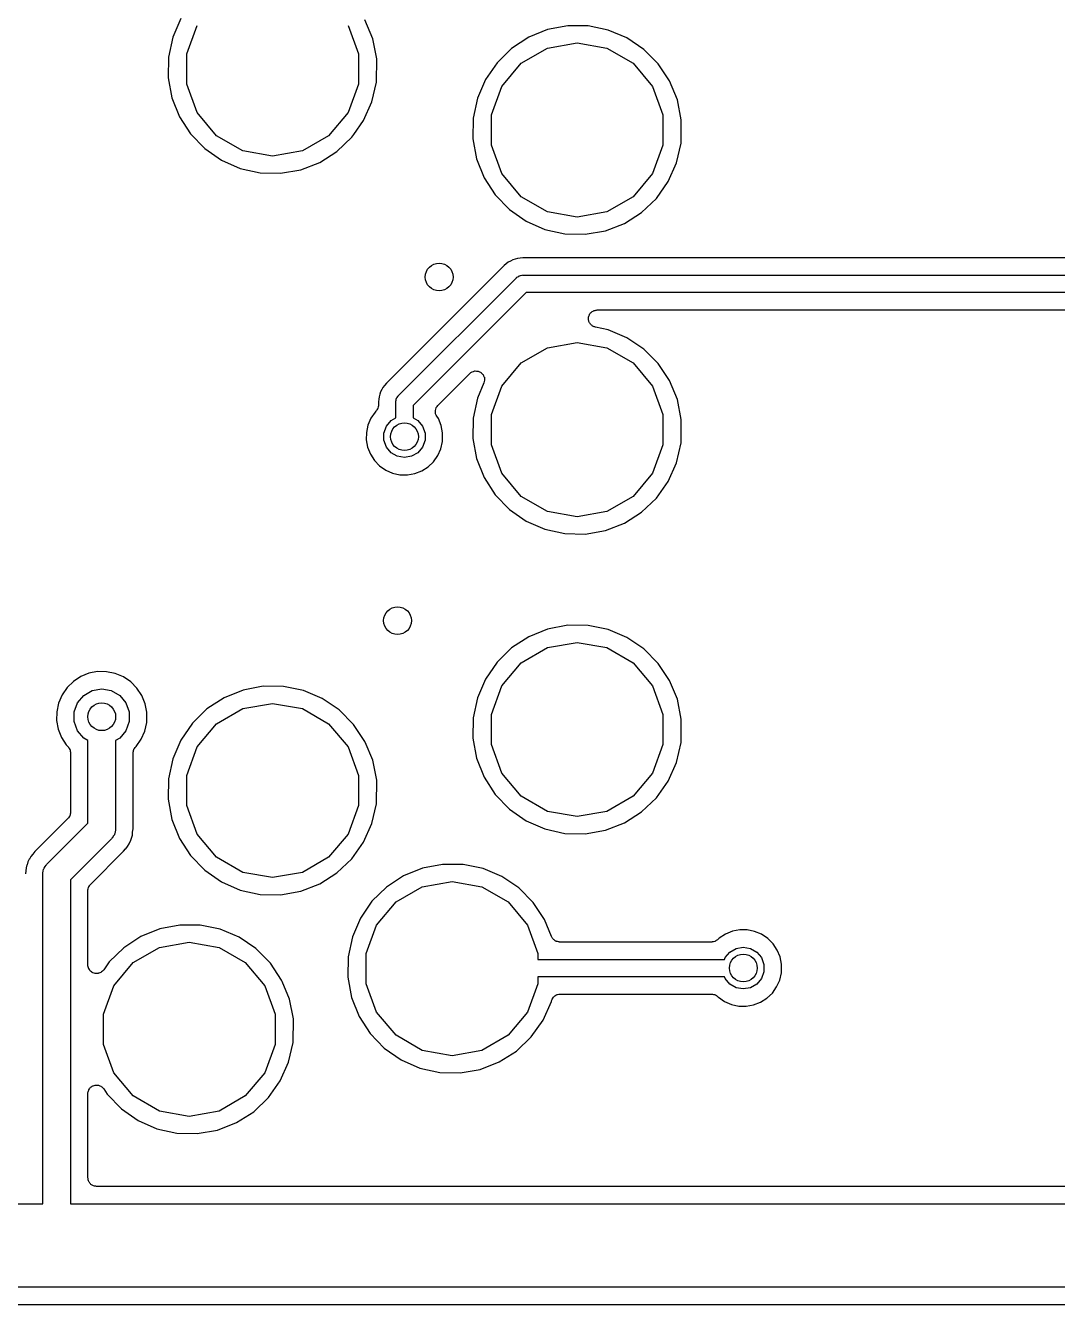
# Model space of a CAD drawing. Extents: x 70 to 229, y -105 to -40.
# Drawn here: x 87.64 to 102.5, y -72.6 to -54.18 of the extents above; entities that cross this region are included whole.
import ezdxf

# ---------------------------------------------------------------- set-up
doc = ezdxf.new("R2010")
doc.units = 0
doc.header["$MEASUREMENT"] = 0
doc.layers.add('BLACK', color=7, linetype='CONTINUOUS')

msp = doc.modelspace()

# ---------------------------------------------------------------- linework, layer by layer
at = {"layer": 'Black'}
for p, q in [((89.8792, -54.0769), (89.7633, -54.3472)), ((92.6429, -54.3674), (92.5308, -54.0954)), ((89.9643, -54.5851), (90.1133, -54.1756)), ((92.2867, -54.1756), (92.4357, -54.5851)), ((95.1624, -54.2361), (94.8897, -54.3463)), ((95.4514, -54.1809), (95.1624, -54.2361)), ((95.7456, -54.183), (95.4514, -54.1809)), ((96.0337, -54.2421), (95.7456, -54.183)), ((96.3049, -54.3561), (96.0337, -54.2421)), ((89.7633, -54.3472), (89.7021, -54.635)), ((92.6999, -54.655), (92.6429, -54.3674)), ((94.6435, -54.5073), (94.4334, -54.7131)), ((94.8897, -54.3463), (94.6435, -54.5073)), ((94.7814, -54.7208), (95.1588, -54.5029)), ((95.1588, -54.5029), (95.588, -54.4272)), ((95.588, -54.4272), (96.0172, -54.5029)), ((96.0172, -54.5029), (96.3946, -54.7208)), ((96.5488, -54.5206), (96.3049, -54.3561)), ((96.756, -54.7294), (96.5488, -54.5206)), ((89.7021, -54.635), (89.698, -54.9291)), ((89.9643, -55.0209), (89.9643, -54.5851)), ((92.4357, -54.5851), (92.4357, -55.0209)), ((92.6952, -54.9928), (92.6999, -54.655)), ((94.4334, -54.7131), (94.2672, -54.9559)), ((94.5013, -55.0546), (94.7814, -54.7208)), ((96.3946, -54.7208), (96.6747, -55.0546)), ((96.9188, -54.9744), (96.756, -54.7294)), ((89.698, -54.9291), (89.7511, -55.2185)), ((90.1133, -55.4304), (89.9643, -55.0209)), ((92.4357, -55.0209), (92.2867, -55.4304)), ((92.6302, -55.2788), (92.6952, -54.9928)), ((94.2672, -54.9559), (94.1513, -55.2262)), ((94.3523, -55.4641), (94.5013, -55.0546)), ((96.6747, -55.0546), (96.8237, -55.4641)), ((97.0309, -55.2464), (96.9188, -54.9744)), ((89.7511, -55.2185), (89.8594, -55.492)), ((94.1513, -55.2262), (94.0901, -55.514)), ((97.0879, -55.534), (97.0309, -55.2464)), ((90.3934, -55.7642), (90.1133, -55.4304)), ((92.2867, -55.4304), (92.0066, -55.7642)), ((92.5106, -55.5475), (92.6302, -55.2788)), ((89.8594, -55.492), (90.0188, -55.7392)), ((92.3701, -55.7466), (92.5106, -55.5475)), ((94.0901, -55.514), (94.086, -55.8081)), ((94.3523, -55.8999), (94.3523, -55.4641)), ((96.8237, -55.4641), (96.8237, -55.8999)), ((97.0839, -55.8169), (97.0879, -55.534)), ((90.0188, -55.7392), (90.2231, -55.9508)), ((90.7708, -55.9821), (90.3934, -55.7642)), ((92.0066, -55.7642), (91.6292, -55.9821)), ((92.128, -55.9907), (92.341, -55.7879)), ((92.341, -55.7879), (92.3701, -55.7466)), ((92.3701, -55.7466), (92.3701, -55.7466)), ((94.086, -55.8081), (94.1391, -56.0975)), ((97.0832, -55.8718), (97.0839, -55.8169)), ((97.0839, -55.8169), (97.0839, -55.8169)), ((90.2231, -55.9508), (90.4647, -56.1187)), ((91.2, -56.0578), (90.7708, -55.9821)), ((91.6292, -55.9821), (91.2, -56.0578)), ((91.8796, -56.1484), (92.128, -55.9907)), ((94.5013, -56.3094), (94.3523, -55.8999)), ((96.8237, -55.8999), (96.6747, -56.3094)), ((97.0182, -56.1578), (97.0832, -55.8718)), ((90.4647, -56.1187), (90.7342, -56.2365)), ((91.6053, -56.2547), (91.8796, -56.1484)), ((94.1391, -56.0975), (94.2474, -56.371)), ((96.8986, -56.4265), (97.0182, -56.1578)), ((90.7342, -56.2365), (91.0215, -56.2997)), ((91.0215, -56.2997), (91.3156, -56.3058)), ((91.3156, -56.3058), (91.6053, -56.2547)), ((94.7814, -56.6432), (94.5013, -56.3094)), ((96.6747, -56.3094), (96.3946, -56.6432)), ((94.2474, -56.371), (94.4068, -56.6182)), ((96.729, -56.6669), (96.8986, -56.4265)), ((94.4068, -56.6182), (94.6111, -56.8298)), ((95.1588, -56.8611), (94.7814, -56.6432)), ((96.3946, -56.6432), (96.0172, -56.8611)), ((96.516, -56.8697), (96.729, -56.6669)), ((94.6111, -56.8298), (94.8527, -56.9977)), ((95.588, -56.9368), (95.1588, -56.8611)), ((96.0172, -56.8611), (95.588, -56.9368)), ((96.2676, -57.0274), (96.516, -56.8697)), ((94.8527, -56.9977), (95.1222, -57.1155)), ((95.9933, -57.1337), (96.2676, -57.0274)), ((95.1222, -57.1155), (95.4095, -57.1787)), ((95.4095, -57.1787), (95.7036, -57.1848)), ((95.7036, -57.1848), (95.9933, -57.1337)), ((94.5345, -57.6351), (92.8392, -59.3305)), ((94.5655, -57.6104), (94.5345, -57.6351)), ((94.5659, -57.6099), (94.5655, -57.6104)), ((94.5665, -57.6096), (94.5659, -57.6099)), ((94.5943, -57.5869), (94.5665, -57.6096)), ((94.6262, -57.5704), (94.5943, -57.5869)), ((94.6267, -57.57), (94.6262, -57.5704)), ((94.6274, -57.5698), (94.6267, -57.57)), ((94.6591, -57.5529), (94.6274, -57.5698)), ((94.6936, -57.5429), (94.6591, -57.5529)), ((94.6941, -57.5426), (94.6936, -57.5429)), ((94.6948, -57.5425), (94.6941, -57.5426)), ((94.7292, -57.5322), (94.6948, -57.5425)), ((94.7649, -57.529), (94.7292, -57.5322)), ((94.7656, -57.5289), (94.7649, -57.529)), ((94.7663, -57.5289), (94.7656, -57.5289)), ((94.8061, -57.525), (94.7663, -57.5289)), ((106.4, -57.525), (94.8061, -57.525)), ((93.0116, -59.5116), (94.7116, -57.8116)), ((94.7116, -57.8116), (94.7161, -57.8085)), ((94.7161, -57.8085), (94.7197, -57.8042)), ((94.7197, -57.8042), (94.7338, -57.7961)), ((94.7338, -57.7961), (94.7472, -57.7867)), ((94.7472, -57.7867), (94.7525, -57.7853)), ((94.7525, -57.7853), (94.7572, -57.7825)), ((94.7572, -57.7825), (94.7733, -57.7797)), ((94.7733, -57.7797), (94.7891, -57.7755)), ((94.7891, -57.7755), (94.7946, -57.776)), ((94.7946, -57.776), (94.8, -57.775)), ((94.8, -57.775), (106.4, -57.775)), ((94.8518, -58.025), (93.225, -59.6518)), ((106.348, -58.025), (94.8518, -58.025)), ((95.7502, -58.3965), (95.7521, -58.3875)), ((95.7521, -58.409), (95.7502, -58.3965)), ((95.7521, -58.3783), (95.7564, -58.3664)), ((95.7521, -58.3875), (95.7521, -58.3783)), ((95.7564, -58.3664), (95.759, -58.354)), ((95.759, -58.354), (95.7638, -58.3461)), ((95.7638, -58.3461), (95.7669, -58.3375)), ((95.7669, -58.3375), (95.7751, -58.3278)), ((95.7751, -58.3278), (95.7817, -58.317)), ((95.7817, -58.317), (95.7889, -58.3113)), ((95.7889, -58.3113), (95.7949, -58.3042)), ((95.7949, -58.3042), (95.8058, -58.2979)), ((95.8058, -58.2979), (95.8157, -58.29)), ((95.8157, -58.29), (95.8245, -58.2871)), ((95.8245, -58.2871), (95.8324, -58.2825)), ((95.8324, -58.2825), (95.8449, -58.2803)), ((95.8449, -58.2803), (95.8569, -58.2763)), ((95.8569, -58.2763), (95.8661, -58.2766)), ((95.8661, -58.2766), (95.8752, -58.275)), ((95.8752, -58.275), (104.127, -58.275)), ((95.7521, -58.4217), (95.7521, -58.409)), ((95.7552, -58.4304), (95.7521, -58.4217)), ((95.7566, -58.4395), (95.7552, -58.4304)), ((95.7626, -58.4506), (95.7566, -58.4395)), ((95.7669, -58.4625), (95.7626, -58.4506)), ((95.7729, -58.4695), (95.7669, -58.4625)), ((95.7772, -58.4776), (95.7729, -58.4695)), ((95.7867, -58.4861), (95.7772, -58.4776)), ((95.7949, -58.4958), (95.7867, -58.4861)), ((95.8028, -58.5004), (95.7949, -58.4958)), ((95.8097, -58.5065), (95.8028, -58.5004)), ((95.8215, -58.5111), (95.8097, -58.5065)), ((95.8324, -58.5175), (95.8215, -58.5111)), ((95.8415, -58.5191), (95.8324, -58.5175)), ((95.8501, -58.5224), (95.8415, -58.5191)), ((96.0337, -58.5601), (95.8501, -58.5224)), ((96.3049, -58.6741), (96.0337, -58.5601)), ((95.1588, -58.8209), (95.588, -58.7452)), ((95.588, -58.7452), (96.0172, -58.8209)), ((96.5488, -58.8386), (96.3049, -58.6741)), ((94.7814, -59.0388), (95.1588, -58.8209)), ((96.0172, -58.8209), (96.3946, -59.0388)), ((96.756, -59.0474), (96.5488, -58.8386)), ((94.5013, -59.3726), (94.7814, -59.0388)), ((96.3946, -59.0388), (96.6747, -59.3726)), ((96.9188, -59.2924), (96.756, -59.0474)), ((93.5812, -59.6491), (94.0412, -59.1891)), ((94.0412, -59.1891), (94.0574, -59.1777)), ((94.0574, -59.1777), (94.0733, -59.1659)), ((94.0733, -59.1659), (94.0752, -59.1653)), ((94.0752, -59.1653), (94.0768, -59.1642)), ((94.0768, -59.1642), (94.0959, -59.1591)), ((94.0959, -59.1591), (94.1148, -59.1534)), ((94.1148, -59.1534), (94.1168, -59.1535)), ((94.1168, -59.1535), (94.1187, -59.1529)), ((94.1187, -59.1529), (94.1384, -59.1547)), ((94.1384, -59.1547), (94.1582, -59.1558)), ((94.1582, -59.1558), (94.16, -59.1566)), ((94.16, -59.1566), (94.162, -59.1567)), ((94.162, -59.1567), (94.1799, -59.1651)), ((94.1799, -59.1651), (94.1981, -59.1729)), ((94.1981, -59.1729), (94.1995, -59.1742)), ((94.1995, -59.1742), (94.2013, -59.1751)), ((94.2013, -59.1751), (94.2153, -59.1891)), ((94.2153, -59.1891), (94.2297, -59.2026)), ((94.2297, -59.2026), (94.2306, -59.2044)), ((94.2306, -59.2044), (94.232, -59.2058)), ((94.232, -59.2058), (94.2404, -59.2237)), ((94.2404, -59.2237), (94.2493, -59.2413)), ((94.249, -59.3075), (94.2445, -59.3267)), ((94.2542, -59.2884), (94.249, -59.3075)), ((94.2493, -59.2413), (94.2495, -59.2433)), ((94.2495, -59.2433), (94.2504, -59.2451)), ((94.2504, -59.2451), (94.2521, -59.2648)), ((94.2521, -59.2648), (94.2544, -59.2845)), ((94.2544, -59.2845), (94.254, -59.2864)), ((94.254, -59.2864), (94.2542, -59.2884)), ((97.0309, -59.5644), (96.9188, -59.2924)), ((92.744, -59.4898), (92.7332, -59.524)), ((92.7441, -59.4892), (92.744, -59.4898)), ((92.7444, -59.4886), (92.7441, -59.4892)), ((92.7549, -59.4542), (92.7444, -59.4886)), ((92.7722, -59.4227), (92.7549, -59.4542)), ((92.7725, -59.4221), (92.7722, -59.4227)), ((92.7729, -59.4216), (92.7725, -59.4221)), ((92.7898, -59.39), (92.7729, -59.4216)), ((92.8129, -59.3624), (92.7898, -59.39)), ((92.8133, -59.3619), (92.8129, -59.3624)), ((92.8138, -59.3614), (92.8133, -59.3619)), ((92.8392, -59.3305), (92.8138, -59.3614)), ((94.2445, -59.3267), (94.1513, -59.5442)), ((94.3523, -59.7821), (94.5013, -59.3726)), ((96.6747, -59.3726), (96.8237, -59.7821)), ((92.7202, -59.6722), (92.7175, -59.6876)), ((92.7244, -59.657), (92.7202, -59.6722)), ((92.725, -59.6448), (92.7239, -59.6509)), ((92.7239, -59.6509), (92.7244, -59.657)), ((92.7294, -59.5611), (92.725, -59.6004)), ((92.725, -59.6004), (92.725, -59.6005)), ((92.725, -59.6005), (92.725, -59.6448)), ((92.7296, -59.5598), (92.7294, -59.5604)), ((92.7294, -59.5604), (92.7294, -59.5611)), ((92.7332, -59.524), (92.7296, -59.5598)), ((92.975, -59.6), (92.976, -59.5946)), ((92.975, -59.8297), (92.975, -59.6)), ((92.9755, -59.5891), (92.9797, -59.5733)), ((92.976, -59.5946), (92.9755, -59.5891)), ((92.9797, -59.5733), (92.9825, -59.5572)), ((92.9825, -59.5572), (92.9853, -59.5525)), ((92.9853, -59.5525), (92.9867, -59.5472)), ((92.9867, -59.5472), (92.9961, -59.5338)), ((92.9961, -59.5338), (93.0042, -59.5197)), ((93.0042, -59.5197), (93.0085, -59.5161)), ((93.0085, -59.5161), (93.0116, -59.5116)), ((93.225, -59.6518), (93.225, -59.8297)), ((93.5511, -59.7042), (93.5563, -59.6847)), ((93.5563, -59.6847), (93.5572, -59.6834)), ((93.5572, -59.6834), (93.5576, -59.6819)), ((93.5576, -59.6819), (93.5696, -59.6657)), ((93.5696, -59.6657), (93.5812, -59.6491)), ((94.1513, -59.5442), (94.0901, -59.832)), ((97.0879, -59.852), (97.0309, -59.5644)), ((92.6157, -59.8337), (92.5732, -59.9329)), ((92.6766, -59.7448), (92.6157, -59.8337)), ((92.6875, -59.7342), (92.6766, -59.7448)), ((92.691, -59.7291), (92.6875, -59.7342)), ((92.6958, -59.7252), (92.691, -59.7291)), ((92.7036, -59.7116), (92.6958, -59.7252)), ((92.7127, -59.6989), (92.7036, -59.7116)), ((92.7144, -59.6929), (92.7127, -59.6989)), ((92.7175, -59.6876), (92.7144, -59.6929)), ((92.8392, -59.9494), (92.9064, -59.8693)), ((92.9064, -59.8693), (92.975, -59.8297)), ((93.225, -59.8297), (93.2936, -59.8693)), ((93.2936, -59.8693), (93.3608, -59.9494)), ((93.5451, -59.7266), (93.5455, -59.7251)), ((93.5468, -59.7467), (93.5451, -59.7266)), ((93.5454, -59.7236), (93.5511, -59.7042)), ((93.5455, -59.7251), (93.5454, -59.7236)), ((93.5481, -59.7669), (93.5468, -59.7467)), ((93.5487, -59.7683), (93.5481, -59.7669)), ((93.5489, -59.7699), (93.5487, -59.7683)), ((93.5574, -59.7882), (93.5489, -59.7699)), ((93.5655, -59.8067), (93.5574, -59.7882)), ((93.588, -59.8405), (93.5655, -59.8067)), ((93.6291, -59.9403), (93.588, -59.8405)), ((94.0901, -59.832), (94.086, -60.1261)), ((94.3523, -60.2179), (94.3523, -59.7821)), ((96.8237, -59.7821), (96.8237, -60.2179)), ((97.0832, -60.1898), (97.0879, -59.852)), ((92.5508, -60.0384), (92.5493, -60.1462)), ((92.5732, -59.9329), (92.5508, -60.0384)), ((92.8034, -60.0477), (92.8392, -59.9494)), ((92.8034, -60.1523), (92.8034, -60.0477)), ((93.3608, -59.9494), (93.3966, -60.0477)), ((93.3966, -60.0477), (93.3966, -60.1523)), ((93.6499, -60.0452), (93.6291, -59.9403)), ((93.6481, -60.1701), (93.6499, -60.0452)), ((92.5493, -60.1462), (92.5687, -60.2523)), ((92.8392, -60.2506), (92.8034, -60.1523)), ((93.3966, -60.1523), (93.3608, -60.2506)), ((93.6244, -60.2745), (93.6481, -60.1701)), ((94.086, -60.1261), (94.1391, -60.4155)), ((94.5013, -60.6274), (94.3523, -60.2179)), ((96.8237, -60.2179), (96.6747, -60.6274)), ((97.0182, -60.4758), (97.0832, -60.1898)), ((92.5687, -60.2523), (92.6084, -60.3526)), ((92.6084, -60.3526), (92.6669, -60.4433)), ((92.9064, -60.3307), (92.8392, -60.2506)), ((92.997, -60.383), (92.9064, -60.3307)), ((93.1, -60.4011), (92.997, -60.383)), ((93.203, -60.383), (93.1, -60.4011)), ((93.2936, -60.3307), (93.203, -60.383)), ((93.3608, -60.2506), (93.2936, -60.3307)), ((93.5184, -60.4611), (93.5805, -60.373)), ((93.5805, -60.373), (93.6244, -60.2745)), ((94.1391, -60.4155), (94.2474, -60.689)), ((92.6669, -60.4433), (92.7418, -60.5209)), ((92.7418, -60.5209), (92.8304, -60.5824)), ((92.8304, -60.5824), (92.9292, -60.6256)), ((93.2486, -60.6323), (93.3492, -60.5933)), ((93.3492, -60.5933), (93.4403, -60.5355)), ((93.4403, -60.5355), (93.5184, -60.4611)), ((96.8986, -60.7445), (97.0182, -60.4758)), ((92.9292, -60.6256), (93.0346, -60.6488)), ((93.0346, -60.6488), (93.1424, -60.651)), ((93.1424, -60.651), (93.2486, -60.6323)), ((94.2474, -60.689), (94.4068, -60.9362)), ((94.7814, -60.9612), (94.5013, -60.6274)), ((96.6747, -60.6274), (96.3946, -60.9612)), ((96.729, -60.9849), (96.8986, -60.7445)), ((94.4068, -60.9362), (94.6111, -61.1478)), ((95.1588, -61.1791), (94.7814, -60.9612)), ((96.3946, -60.9612), (96.0172, -61.1791)), ((94.6111, -61.1478), (94.8527, -61.3157)), ((96.516, -61.1877), (96.729, -60.9849)), ((94.8527, -61.3157), (95.1222, -61.4335)), ((95.588, -61.2548), (95.1588, -61.1791)), ((96.0172, -61.1791), (95.588, -61.2548)), ((96.2676, -61.3454), (96.516, -61.1877)), ((95.1222, -61.4335), (95.4095, -61.4967)), ((95.4095, -61.4967), (95.7036, -61.5028)), ((95.7036, -61.5028), (95.9933, -61.4517)), ((95.9933, -61.4517), (96.2676, -61.3454)), ((95.4514, -62.8169), (95.1624, -62.8721)), ((95.7456, -62.819), (95.4514, -62.8169)), ((94.8897, -62.9823), (94.6435, -63.1433)), ((95.1624, -62.8721), (94.8897, -62.9823)), ((96.0337, -62.8781), (95.7456, -62.819)), ((96.3049, -62.9921), (96.0337, -62.8781)), ((96.5488, -63.1566), (96.3049, -62.9921)), ((94.6435, -63.1433), (94.4334, -63.3491)), ((94.7814, -63.3568), (95.1588, -63.1389)), ((95.1588, -63.1389), (95.588, -63.0632)), ((95.588, -63.0632), (96.0172, -63.1389)), ((96.0172, -63.1389), (96.3946, -63.3568)), ((96.756, -63.3654), (96.5488, -63.1566)), ((94.4334, -63.3491), (94.2672, -63.5919)), ((94.5013, -63.6906), (94.7814, -63.3568)), ((96.3946, -63.3568), (96.6747, -63.6906)), ((96.9188, -63.6104), (96.756, -63.3654)), ((88.5556, -63.5084), (88.4374, -63.5562)), ((88.6808, -63.4845), (88.5556, -63.5084)), ((88.8083, -63.4854), (88.6808, -63.4845)), ((88.9331, -63.5111), (88.8083, -63.4854)), ((89.0507, -63.5605), (88.9331, -63.5111)), ((88.2397, -63.7152), (88.1676, -63.8203)), ((88.3307, -63.626), (88.2397, -63.7152)), ((88.4374, -63.5562), (88.3307, -63.626)), ((88.6027, -63.7577), (88.74, -63.7335)), ((88.74, -63.7335), (88.8773, -63.7577)), ((89.1563, -63.6317), (89.0507, -63.5605)), ((89.2462, -63.7222), (89.1563, -63.6317)), ((89.3167, -63.8284), (89.2462, -63.7222)), ((91.0634, -63.6959), (90.7744, -63.7511)), ((91.3576, -63.698), (91.0634, -63.6959)), ((91.6457, -63.7571), (91.3576, -63.698)), ((94.2672, -63.5919), (94.1513, -63.8622)), ((94.3523, -64.1001), (94.5013, -63.6906)), ((96.6747, -63.6906), (96.8237, -64.1001)), ((97.0309, -63.8824), (96.9188, -63.6104)), ((88.1676, -63.8203), (88.1174, -63.9375)), ((88.3923, -63.9342), (88.4819, -63.8274)), ((88.4819, -63.8274), (88.6027, -63.7577)), ((88.8773, -63.7577), (88.9981, -63.8274)), ((88.9981, -63.8274), (89.0877, -63.9342)), ((89.3653, -63.9462), (89.3167, -63.8284)), ((90.5017, -63.8613), (90.2555, -64.0223)), ((90.7744, -63.7511), (90.5017, -63.8613)), ((91.9169, -63.8711), (91.6457, -63.7571)), ((92.1608, -64.0356), (91.9169, -63.8711)), ((94.1513, -63.8622), (94.0901, -64.15)), ((97.0879, -64.17), (97.0309, -63.8824)), ((88.0909, -64.0622), (88.0891, -64.1897)), ((88.1174, -63.9375), (88.0909, -64.0622)), ((88.3446, -64.0653), (88.3923, -63.9342)), ((88.3446, -64.2047), (88.3446, -64.0653)), ((89.0877, -63.9342), (89.1354, -64.0653)), ((89.1354, -64.0653), (89.1354, -64.2047)), ((89.3899, -64.0704), (89.3653, -63.9462)), ((89.3878, -64.2177), (89.3899, -64.0704)), ((90.2555, -64.0223), (90.0454, -64.2281)), ((90.3934, -64.2358), (90.7708, -64.0179)), ((90.7708, -64.0179), (91.2, -63.9422)), ((91.2, -63.9422), (91.6292, -64.0179)), ((91.6292, -64.0179), (92.0066, -64.2358)), ((92.368, -64.2444), (92.1608, -64.0356)), ((94.3523, -64.5359), (94.3523, -64.1001)), ((96.8237, -64.1001), (96.8237, -64.5359)), ((88.0891, -64.1897), (88.1122, -64.315)), ((88.3923, -64.3358), (88.3446, -64.2047)), ((89.1354, -64.2047), (89.0877, -64.3358)), ((89.3598, -64.3412), (89.3878, -64.2177)), ((90.0454, -64.2281), (89.8792, -64.4709)), ((90.1133, -64.5696), (90.3934, -64.2358)), ((92.0066, -64.2358), (92.2867, -64.5696)), ((92.5308, -64.4894), (92.368, -64.2444)), ((94.0901, -64.15), (94.086, -64.4441)), ((97.0839, -64.4529), (97.0879, -64.17)), ((88.1122, -64.315), (88.1591, -64.4336)), ((88.1591, -64.4336), (88.2281, -64.5407)), ((88.4819, -64.4426), (88.3923, -64.3358)), ((88.54, -64.4761), (88.4819, -64.4426)), ((88.54, -65.6672), (88.54, -64.4761)), ((88.9981, -64.4426), (88.94, -64.4761)), ((88.94, -64.4761), (88.94, -65.75)), ((89.0877, -64.3358), (88.9981, -64.4426)), ((89.2344, -64.5618), (89.3079, -64.4576)), ((89.3079, -64.4576), (89.3598, -64.3412)), ((89.8792, -64.4709), (89.7633, -64.7412)), ((94.086, -64.4441), (94.1391, -64.7335)), ((97.0832, -64.5078), (97.0839, -64.4529)), ((97.0839, -64.4529), (97.0839, -64.4529)), ((88.2281, -64.5407), (88.2549, -64.5684)), ((88.2549, -64.5684), (88.2574, -64.5721)), ((88.2574, -64.5721), (88.2608, -64.5749)), ((88.2608, -64.5749), (88.2695, -64.59)), ((88.2695, -64.59), (88.2792, -64.6044)), ((88.2792, -64.6044), (88.2803, -64.6087)), ((88.2803, -64.6087), (88.2825, -64.6125)), ((88.2825, -64.6125), (88.2855, -64.6297)), ((88.2855, -64.6297), (88.2897, -64.6466)), ((88.2897, -64.6466), (88.2892, -64.6509)), ((88.2892, -64.6509), (88.29, -64.6553)), ((88.29, -64.6553), (88.29, -65.5118)), ((89.19, -64.6577), (89.1912, -64.6507)), ((89.19, -65.3336), (89.19, -64.6577)), ((89.1908, -64.6437), (89.195, -64.6295)), ((89.1912, -64.6507), (89.1908, -64.6437)), ((89.195, -64.6295), (89.1975, -64.6149)), ((89.1975, -64.6149), (89.2011, -64.6088)), ((89.2011, -64.6088), (89.203, -64.6021)), ((89.203, -64.6021), (89.2118, -64.5902)), ((89.2118, -64.5902), (89.2192, -64.5773)), ((89.2192, -64.5773), (89.2246, -64.5728)), ((89.2246, -64.5728), (89.2288, -64.5671)), ((89.2288, -64.5671), (89.2344, -64.5618)), ((89.9643, -64.9791), (90.1133, -64.5696)), ((92.2867, -64.5696), (92.4357, -64.9791)), ((92.5361, -64.5023), (92.5308, -64.4894)), ((92.6429, -64.7614), (92.5361, -64.5023)), ((92.5361, -64.5023), (92.5361, -64.5023)), ((94.5013, -64.9454), (94.3523, -64.5359)), ((96.8237, -64.5359), (96.6747, -64.9454)), ((97.0182, -64.7938), (97.0832, -64.5078)), ((89.7633, -64.7412), (89.7021, -65.029)), ((92.6999, -65.049), (92.6429, -64.7614)), ((94.1391, -64.7335), (94.2474, -65.007)), ((96.8986, -65.0625), (97.0182, -64.7938)), ((89.9643, -65.4149), (89.9643, -64.9791)), ((92.4357, -64.9791), (92.4357, -65.4149)), ((94.2474, -65.007), (94.4068, -65.2542)), ((94.7814, -65.2792), (94.5013, -64.9454)), ((96.6747, -64.9454), (96.3946, -65.2792)), ((89.7021, -65.029), (89.698, -65.3231)), ((92.6952, -65.3868), (92.6999, -65.049)), ((96.729, -65.3029), (96.8986, -65.0625)), ((89.19, -65.7496), (89.19, -65.3336)), ((89.698, -65.3231), (89.7511, -65.6125)), ((92.6302, -65.6728), (92.6952, -65.3868)), ((94.4068, -65.2542), (94.6111, -65.4658)), ((95.1588, -65.4971), (94.7814, -65.2792)), ((96.3946, -65.2792), (96.0172, -65.4971)), ((96.516, -65.5057), (96.729, -65.3029)), ((88.2689, -65.578), (88.2608, -65.5922)), ((88.2783, -65.5647), (88.2689, -65.578)), ((88.2797, -65.5593), (88.2783, -65.5647)), ((88.2825, -65.5546), (88.2797, -65.5593)), ((88.2853, -65.5385), (88.2825, -65.5546)), ((88.2895, -65.5227), (88.2853, -65.5385)), ((88.29, -65.5118), (88.289, -65.5172)), ((88.289, -65.5172), (88.2895, -65.5227)), ((90.1133, -65.8244), (89.9643, -65.4149)), ((92.4357, -65.4149), (92.2867, -65.8244)), ((94.6111, -65.4658), (94.8527, -65.6337)), ((95.588, -65.5728), (95.1588, -65.4971)), ((96.0172, -65.4971), (95.588, -65.5728)), ((96.2676, -65.6634), (96.516, -65.5057)), ((88.2534, -65.6002), (87.7761, -66.0775)), ((87.9486, -66.2586), (88.54, -65.6672)), ((88.2565, -65.5957), (88.2534, -65.6002)), ((88.2608, -65.5922), (88.2565, -65.5957)), ((88.94, -65.75), (88.9385, -65.7587)), ((88.9385, -65.7587), (88.9392, -65.7674)), ((89.1848, -65.7969), (89.19, -65.7506)), ((89.19, -65.7506), (89.19, -65.7496)), ((89.7511, -65.6125), (89.8594, -65.886)), ((92.5106, -65.9415), (92.6302, -65.6728)), ((94.8527, -65.6337), (95.1222, -65.7515)), ((95.1222, -65.7515), (95.4095, -65.8147)), ((95.9933, -65.7697), (96.2676, -65.6634)), ((88.8814, -65.8914), (88.29, -66.4828)), ((88.8865, -65.8842), (88.8814, -65.8914)), ((88.8932, -65.8786), (88.8865, -65.8842)), ((88.9063, -65.8559), (88.8932, -65.8786)), ((88.9213, -65.8345), (88.9063, -65.8559)), ((88.9235, -65.826), (88.9213, -65.8345)), ((88.9279, -65.8184), (88.9235, -65.826)), ((88.9325, -65.7927), (88.9279, -65.8184)), ((88.9392, -65.7674), (88.9325, -65.7927)), ((89.1334, -65.9628), (89.1542, -65.925)), ((89.1542, -65.925), (89.1668, -65.8836)), ((89.1668, -65.8836), (89.1671, -65.883)), ((89.1671, -65.883), (89.1672, -65.8824)), ((89.1672, -65.8824), (89.1803, -65.8412)), ((89.1803, -65.8412), (89.1847, -65.7982)), ((89.1847, -65.7982), (89.1848, -65.7975)), ((89.1848, -65.7975), (89.1848, -65.7969)), ((89.8594, -65.886), (90.0188, -66.1332)), ((90.3934, -66.1582), (90.1133, -65.8244)), ((92.2867, -65.8244), (92.0066, -66.1582)), ((92.341, -66.1819), (92.5106, -65.9415)), ((95.4095, -65.8147), (95.7036, -65.8208)), ((95.7036, -65.8208), (95.9933, -65.7697)), ((87.7455, -66.1148), (87.7177, -66.1479)), ((87.7458, -66.1142), (87.7455, -66.1148)), ((87.7463, -66.1138), (87.7458, -66.1142)), ((87.7761, -66.0775), (87.7463, -66.1138)), ((88.5766, -66.5498), (89.0539, -66.0725)), ((89.0539, -66.0725), (89.0837, -66.0362)), ((89.0837, -66.0362), (89.0842, -66.0357)), ((89.0842, -66.0357), (89.0846, -66.0352)), ((89.0846, -66.0352), (89.1123, -66.0021)), ((89.1123, -66.0021), (89.1328, -65.964)), ((89.1328, -65.964), (89.1332, -65.9635)), ((89.1332, -65.9635), (89.1334, -65.9628)), ((90.0188, -66.1332), (90.2231, -66.3448)), ((87.6497, -66.3088), (87.6453, -66.3518)), ((87.6628, -66.2676), (87.6497, -66.3088)), ((87.6629, -66.267), (87.6628, -66.2676)), ((87.6632, -66.2664), (87.6629, -66.267)), ((87.6758, -66.225), (87.6632, -66.2664)), ((87.6966, -66.1872), (87.6758, -66.225)), ((87.6968, -66.1865), (87.6966, -66.1872)), ((87.6972, -66.186), (87.6968, -66.1865)), ((87.7177, -66.1479), (87.6972, -66.186)), ((87.9065, -66.324), (87.9087, -66.3155)), ((87.9087, -66.3155), (87.9237, -66.2941)), ((87.9237, -66.2941), (87.9368, -66.2714)), ((87.9368, -66.2714), (87.9435, -66.2658)), ((87.9435, -66.2658), (87.9486, -66.2586)), ((90.7708, -66.3761), (90.3934, -66.1582)), ((92.0066, -66.1582), (91.6292, -66.3761)), ((92.128, -66.3847), (92.341, -66.1819)), ((93.3604, -66.3161), (93.0877, -66.4263)), ((93.6494, -66.2609), (93.3604, -66.3161)), ((93.9436, -66.263), (93.6494, -66.2609)), ((94.2317, -66.3221), (93.9436, -66.263)), ((87.6452, -66.3531), (87.64, -66.3994)), ((87.6453, -66.3518), (87.6452, -66.3525)), ((87.6452, -66.3525), (87.6452, -66.3531)), ((87.89, -66.4), (87.8915, -66.3913)), ((87.89, -71.15), (87.89, -66.4)), ((87.8908, -66.3826), (87.8975, -66.3573)), ((87.8915, -66.3913), (87.8908, -66.3826)), ((87.8975, -66.3573), (87.9021, -66.3316)), ((87.9021, -66.3316), (87.9065, -66.324)), ((88.29, -66.4828), (88.29, -71.15)), ((90.2231, -66.3448), (90.4647, -66.5127)), ((91.2, -66.4518), (90.7708, -66.3761)), ((91.6292, -66.3761), (91.2, -66.4518)), ((91.8796, -66.5424), (92.128, -66.3847)), ((93.0877, -66.4263), (92.8415, -66.5873)), ((94.5029, -66.4361), (94.2317, -66.3221)), ((94.7468, -66.6006), (94.5029, -66.4361)), ((88.54, -66.6382), (88.541, -66.6328)), ((88.54, -67.7093), (88.54, -66.6382)), ((88.5405, -66.6273), (88.5447, -66.6115)), ((88.541, -66.6328), (88.5405, -66.6273)), ((88.5447, -66.6115), (88.5475, -66.5954)), ((88.5475, -66.5954), (88.5503, -66.5907)), ((88.5503, -66.5907), (88.5517, -66.5853)), ((88.5517, -66.5853), (88.5611, -66.572)), ((88.5611, -66.572), (88.5692, -66.5578)), ((88.5692, -66.5578), (88.5735, -66.5543)), ((88.5735, -66.5543), (88.5766, -66.5498)), ((90.4647, -66.5127), (90.7342, -66.6305)), ((90.7342, -66.6305), (91.0215, -66.6937)), ((91.3156, -66.6998), (91.6053, -66.6487)), ((91.6053, -66.6487), (91.8796, -66.5424)), ((92.8415, -66.5873), (92.6314, -66.7931)), ((92.9794, -66.8008), (93.3568, -66.5829)), ((93.3568, -66.5829), (93.786, -66.5072)), ((93.786, -66.5072), (94.2152, -66.5829)), ((94.2152, -66.5829), (94.5926, -66.8008)), ((94.954, -66.8094), (94.7468, -66.6006)), ((91.0215, -66.6937), (91.3156, -66.6998)), ((92.6314, -66.7931), (92.4652, -67.0359)), ((92.6993, -67.1346), (92.9794, -66.8008)), ((94.5926, -66.8008), (94.8727, -67.1346)), ((95.1168, -67.0544), (94.954, -66.8094)), ((92.4652, -67.0359), (92.3493, -67.3062)), ((95.219, -67.3021), (95.1168, -67.0544)), ((89.5744, -67.1901), (89.3017, -67.3003)), ((89.8634, -67.1349), (89.5744, -67.1901)), ((90.1576, -67.137), (89.8634, -67.1349)), ((90.4457, -67.1961), (90.1576, -67.137)), ((90.7169, -67.3101), (90.4457, -67.1961)), ((92.5503, -67.5441), (92.6993, -67.1346)), ((94.8727, -67.1346), (95.0217, -67.5441)), ((97.8245, -67.2243), (97.7245, -67.2647)), ((97.9304, -67.2041), (97.8245, -67.2243)), ((98.0383, -67.2049), (97.9304, -67.2041)), ((98.1439, -67.2265), (98.0383, -67.2049)), ((98.2434, -67.2683), (98.1439, -67.2265)), ((89.3017, -67.3003), (89.0555, -67.4613)), ((89.5708, -67.4569), (90, -67.3812)), ((90, -67.3812), (90.4292, -67.4569)), ((90.9608, -67.4746), (90.7169, -67.3101)), ((92.3493, -67.3062), (92.2881, -67.594)), ((95.2234, -67.3092), (95.219, -67.3021)), ((95.2263, -67.317), (95.2234, -67.3092)), ((95.235, -67.3274), (95.2263, -67.317)), ((95.2422, -67.3388), (95.235, -67.3274)), ((95.2488, -67.3439), (95.2422, -67.3388)), ((95.2542, -67.3503), (95.2488, -67.3439)), ((95.2659, -67.357), (95.2542, -67.3503)), ((95.2766, -67.3653), (95.2659, -67.357)), ((95.2845, -67.3678), (95.2766, -67.3653)), ((95.2918, -67.372), (95.2845, -67.3678)), ((95.3051, -67.3743), (95.2918, -67.372)), ((95.318, -67.3784), (95.3051, -67.3743)), ((95.3263, -67.3781), (95.318, -67.3784)), ((95.3345, -67.3795), (95.3263, -67.3781)), ((97.5263, -67.3795), (95.3345, -67.3795)), ((97.5311, -67.3787), (97.5263, -67.3795)), ((97.5359, -67.3791), (97.5311, -67.3787)), ((97.5523, -67.3749), (97.5359, -67.3791)), ((97.569, -67.372), (97.5523, -67.3749)), ((97.5732, -67.3695), (97.569, -67.372)), ((97.5779, -67.3683), (97.5732, -67.3695)), ((97.5919, -67.3587), (97.5779, -67.3683)), ((97.6066, -67.3503), (97.5919, -67.3587)), ((97.6098, -67.3465), (97.6066, -67.3503)), ((97.6137, -67.3438), (97.6098, -67.3465)), ((97.6342, -67.3238), (97.6137, -67.3438)), ((97.7245, -67.2647), (97.6342, -67.3238)), ((98.3328, -67.3287), (98.2434, -67.2683)), ((98.4088, -67.4052), (98.3328, -67.3287)), ((98.4685, -67.495), (98.4088, -67.4052)), ((89.0555, -67.4613), (88.8454, -67.6671)), ((89.1934, -67.6748), (89.5708, -67.4569)), ((90.4292, -67.4569), (90.8066, -67.6748)), ((91.168, -67.6834), (90.9608, -67.4746)), ((92.2881, -67.594), (92.284, -67.8881)), ((92.5503, -67.9799), (92.5503, -67.5441)), ((95.0217, -67.5441), (95.0217, -67.6295)), ((97.7104, -67.6295), (97.7197, -67.6039)), ((97.7197, -67.6039), (97.7869, -67.5238)), ((97.7869, -67.5238), (97.8775, -67.4715)), ((97.8775, -67.4715), (97.9805, -67.4534)), ((97.9805, -67.4534), (98.0835, -67.4715)), ((98.0835, -67.4715), (98.1741, -67.5238)), ((98.1741, -67.5238), (98.2413, -67.6039)), ((98.2413, -67.6039), (98.2771, -67.7022)), ((98.5096, -67.5948), (98.4685, -67.495)), ((98.5304, -67.6997), (98.5096, -67.5948)), ((88.5411, -67.7154), (88.54, -67.7093)), ((88.5406, -67.7215), (88.5411, -67.7154)), ((88.5448, -67.7366), (88.5406, -67.7215)), ((88.5475, -67.7521), (88.5448, -67.7366)), ((88.5506, -67.7574), (88.5475, -67.7521)), ((88.5523, -67.7633), (88.5506, -67.7574)), ((88.5614, -67.7761), (88.5523, -67.7633)), ((88.5692, -67.7897), (88.5614, -67.7761)), ((88.574, -67.7936), (88.5692, -67.7897)), ((88.7608, -67.7897), (88.7487, -67.7997)), ((88.7638, -67.7843), (88.7608, -67.7897)), ((88.7681, -67.7799), (88.7638, -67.7843)), ((88.8454, -67.6671), (88.7681, -67.7799)), ((88.9133, -68.0086), (89.1934, -67.6748)), ((90.8066, -67.6748), (91.0867, -68.0086)), ((91.3308, -67.9284), (91.168, -67.6834)), ((95.0217, -67.6295), (97.7104, -67.6295)), ((98.2771, -67.7022), (98.2771, -67.8068)), ((98.5286, -67.8246), (98.5304, -67.6997)), ((88.5775, -67.7986), (88.574, -67.7936)), ((88.5905, -67.8075), (88.5775, -67.7986)), ((88.6025, -67.8176), (88.5905, -67.8075)), ((88.6083, -67.8197), (88.6025, -67.8176)), ((88.6134, -67.8232), (88.6083, -67.8197)), ((88.6286, -67.8271), (88.6134, -67.8232)), ((88.6433, -67.8324), (88.6286, -67.8271)), ((88.6495, -67.8324), (88.6433, -67.8324)), ((88.6554, -67.834), (88.6495, -67.8324)), ((88.671, -67.8324), (88.6554, -67.834)), ((88.6867, -67.8324), (88.671, -67.8324)), ((88.6925, -67.8303), (88.6867, -67.8324)), ((88.6986, -67.8297), (88.6925, -67.8303)), ((88.7128, -67.8229), (88.6986, -67.8297)), ((88.7275, -67.8176), (88.7128, -67.8229)), ((88.7322, -67.8136), (88.7275, -67.8176)), ((88.7378, -67.811), (88.7322, -67.8136)), ((88.7487, -67.7997), (88.7378, -67.811)), ((91.3382, -67.9463), (91.3308, -67.9284)), ((91.4429, -68.2004), (91.3382, -67.9463)), ((91.3382, -67.9463), (91.3382, -67.9463)), ((92.284, -67.8881), (92.3371, -68.1775)), ((97.7104, -67.8795), (95.0217, -67.8795)), ((95.0217, -67.8795), (95.0217, -67.9799)), ((97.7197, -67.9051), (97.7104, -67.8795)), ((97.7869, -67.9852), (97.7197, -67.9051)), ((98.2413, -67.9051), (98.1741, -67.9852)), ((98.2771, -67.8068), (98.2413, -67.9051)), ((98.461, -68.0275), (98.5049, -67.929)), ((98.5049, -67.929), (98.5286, -67.8246)), ((88.7643, -68.4181), (88.9133, -68.0086)), ((91.0867, -68.0086), (91.2357, -68.4181)), ((92.6993, -68.3894), (92.5503, -67.9799)), ((95.0217, -67.9799), (94.8727, -68.3894)), ((95.2482, -68.1731), (95.2602, -68.1587)), ((95.2602, -68.1587), (95.2629, -68.1572)), ((95.2629, -68.1572), (95.265, -68.1549)), ((95.265, -68.1549), (95.2816, -68.1464)), ((95.2816, -68.1464), (95.2978, -68.137)), ((95.2978, -68.137), (95.3009, -68.1365)), ((95.3009, -68.1365), (95.3036, -68.1351)), ((95.3036, -68.1351), (95.3222, -68.1327)), ((95.3222, -68.1327), (95.3406, -68.1295)), ((95.3406, -68.1295), (97.5249, -68.1295)), ((97.5249, -68.1295), (97.5314, -68.1306)), ((97.5314, -68.1306), (97.538, -68.1302)), ((97.538, -68.1302), (97.5527, -68.1344)), ((97.5527, -68.1344), (97.5677, -68.137)), ((97.5677, -68.137), (97.5734, -68.1403)), ((97.5734, -68.1403), (97.5797, -68.1422)), ((97.5797, -68.1422), (97.5921, -68.1511)), ((97.5921, -68.1511), (97.6053, -68.1587)), ((97.6053, -68.1587), (97.6095, -68.1638)), ((97.8775, -68.0375), (97.7869, -67.9852)), ((97.9805, -68.0556), (97.8775, -68.0375)), ((98.0835, -68.0375), (97.9805, -68.0556)), ((98.1741, -67.9852), (98.0835, -68.0375)), ((98.3208, -68.19), (98.3989, -68.1156)), ((98.3989, -68.1156), (98.461, -68.0275)), ((91.4999, -68.488), (91.4429, -68.2004)), ((92.3371, -68.1775), (92.4454, -68.451)), ((95.0966, -68.5065), (95.2162, -68.2378)), ((95.2162, -68.2378), (95.2187, -68.2268)), ((95.2187, -68.2268), (95.2259, -68.2096)), ((95.2259, -68.2096), (95.2323, -68.192)), ((95.2323, -68.192), (95.2343, -68.1896)), ((95.2343, -68.1896), (95.2355, -68.1868)), ((95.2355, -68.1868), (95.2482, -68.1731)), ((97.6095, -68.1638), (97.6149, -68.1677)), ((97.6149, -68.1677), (97.6223, -68.1754)), ((97.6223, -68.1754), (97.7109, -68.2369)), ((97.7109, -68.2369), (97.8097, -68.2801)), ((97.8097, -68.2801), (97.9151, -68.3033)), ((97.9151, -68.3033), (98.0229, -68.3055)), ((98.0229, -68.3055), (98.1291, -68.2868)), ((98.1291, -68.2868), (98.2297, -68.2478)), ((98.2297, -68.2478), (98.3208, -68.19)), ((88.7643, -68.8539), (88.7643, -68.4181)), ((91.2357, -68.4181), (91.2357, -68.8539)), ((91.4952, -68.8258), (91.4999, -68.488)), ((92.4454, -68.451), (92.6048, -68.6982)), ((92.9794, -68.7232), (92.6993, -68.3894)), ((94.8727, -68.3894), (94.5926, -68.7232)), ((94.927, -68.7469), (95.0966, -68.5065)), ((92.6048, -68.6982), (92.8091, -68.9098)), ((88.9133, -69.2634), (88.7643, -68.8539)), ((91.2357, -68.8539), (91.0867, -69.2634)), ((91.4302, -69.1118), (91.4952, -68.8258)), ((93.3568, -68.9411), (92.9794, -68.7232)), ((94.5926, -68.7232), (94.2152, -68.9411)), ((94.714, -68.9497), (94.927, -68.7469)), ((92.8091, -68.9098), (93.0507, -69.0777)), ((93.0507, -69.0777), (93.3202, -69.1955)), ((93.786, -69.0168), (93.3568, -68.9411)), ((94.2152, -68.9411), (93.786, -69.0168)), ((94.4656, -69.1074), (94.714, -68.9497)), ((89.1934, -69.5972), (88.9133, -69.2634)), ((91.0867, -69.2634), (90.8066, -69.5972)), ((91.3106, -69.3805), (91.4302, -69.1118)), ((93.3202, -69.1955), (93.6075, -69.2587)), ((93.6075, -69.2587), (93.9016, -69.2648)), ((93.9016, -69.2648), (94.1913, -69.2137)), ((94.1913, -69.2137), (94.4656, -69.1074)), ((88.6099, -69.4534), (88.6166, -69.4492)), ((88.6166, -69.4492), (88.6302, -69.4461)), ((88.6302, -69.4461), (88.6433, -69.4413)), ((88.6433, -69.4413), (88.6512, -69.4413)), ((88.6512, -69.4413), (88.6589, -69.4395)), ((88.6589, -69.4395), (88.6727, -69.4413)), ((88.6727, -69.4413), (88.6867, -69.4413)), ((88.6867, -69.4413), (88.6941, -69.444)), ((88.6941, -69.444), (88.702, -69.445)), ((88.702, -69.445), (88.7144, -69.4514)), ((91.141, -69.6209), (91.3106, -69.3805)), ((88.54, -69.5644), (88.5414, -69.5566)), ((88.54, -70.775), (88.54, -69.5644)), ((88.541, -69.5487), (88.5451, -69.5354)), ((88.5414, -69.5566), (88.541, -69.5487)), ((88.5451, -69.5354), (88.5475, -69.5216)), ((88.5475, -69.5216), (88.5515, -69.5148)), ((88.5515, -69.5148), (88.5538, -69.5072)), ((88.5538, -69.5072), (88.5623, -69.4961)), ((88.5623, -69.4961), (88.5692, -69.484)), ((88.5692, -69.484), (88.5753, -69.479)), ((88.5753, -69.479), (88.5801, -69.4727)), ((88.5801, -69.4727), (88.5918, -69.4651)), ((88.5918, -69.4651), (88.6025, -69.4561)), ((88.6025, -69.4561), (88.6099, -69.4534)), ((88.7144, -69.4514), (88.7275, -69.4561)), ((88.7275, -69.4561), (88.7335, -69.4612)), ((88.7335, -69.4612), (88.7406, -69.4648)), ((88.7406, -69.4648), (88.7501, -69.4751)), ((88.7501, -69.4751), (88.7608, -69.484)), ((88.7608, -69.484), (88.7647, -69.4909)), ((88.7647, -69.4909), (88.7701, -69.4967)), ((88.7701, -69.4967), (88.8188, -69.5722)), ((88.8188, -69.5722), (89.0231, -69.7838)), ((89.5708, -69.8151), (89.1934, -69.5972)), ((90.8066, -69.5972), (90.4292, -69.8151)), ((90.928, -69.8237), (91.141, -69.6209)), ((89.0231, -69.7838), (89.2647, -69.9517)), ((90, -69.8908), (89.5708, -69.8151)), ((90.4292, -69.8151), (90, -69.8908)), ((89.2647, -69.9517), (89.5342, -70.0695)), ((90.4053, -70.0877), (90.6796, -69.9814)), ((90.6796, -69.9814), (90.928, -69.8237)), ((89.5342, -70.0695), (89.8215, -70.1327)), ((89.8215, -70.1327), (90.1156, -70.1388)), ((90.1156, -70.1388), (90.4053, -70.0877)), ((88.5419, -70.7858), (88.54, -70.775)), ((88.5419, -70.7967), (88.5419, -70.7858)), ((88.5456, -70.807), (88.5419, -70.7967)), ((88.5475, -70.8178), (88.5456, -70.807)), ((88.553, -70.8272), (88.5475, -70.8178)), ((88.5567, -70.8375), (88.553, -70.8272)), ((88.5638, -70.8459), (88.5567, -70.8375)), ((88.5692, -70.8553), (88.5638, -70.8459)), ((88.5776, -70.8624), (88.5692, -70.8553)), ((88.5847, -70.8708), (88.5776, -70.8624)), ((88.5941, -70.8762), (88.5847, -70.8708)), ((88.6025, -70.8833), (88.5941, -70.8762)), ((88.6128, -70.887), (88.6025, -70.8833)), ((88.6222, -70.8925), (88.6128, -70.887)), ((88.633, -70.8944), (88.6222, -70.8925)), ((88.6433, -70.8981), (88.633, -70.8944)), ((88.6542, -70.8981), (88.6433, -70.8981)), ((88.665, -70.9), (88.6542, -70.8981)), ((107.515, -70.9), (88.665, -70.9)), ((82.81, -71.15), (87.89, -71.15)), ((88.29, -71.15), (90.5, -71.15)), ((90.5, -71.15), (107.89, -71.15)), ((88, -72.35), (82.21, -72.35)), ((90.5, -72.35), (88, -72.35)), ((108.15, -72.35), (90.5, -72.35)), ((82.2104, -72.6), (123.244, -72.6))]:
    msp.add_line(p, q, dxfattribs=at)
for centre in [(93.6, -57.8), (93.1, -60.1), (93, -62.75), (88.74, -64.135), (97.9805, -67.7545)]:
    msp.add_circle(centre, 0.2, dxfattribs=at)

doc.saveas('drawing.dxf')
